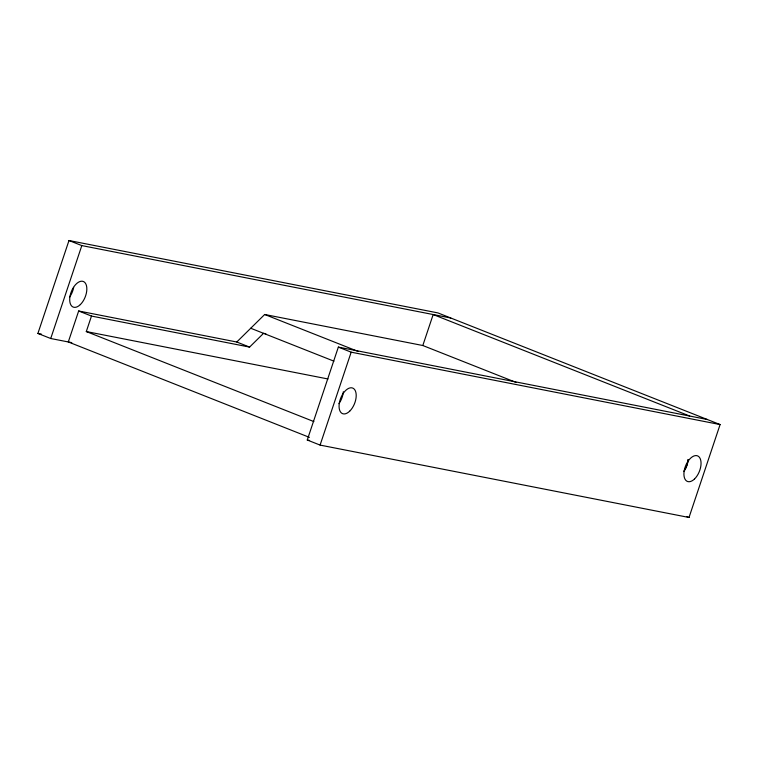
<?xml version="1.0" encoding="UTF-8"?>
<svg xmlns="http://www.w3.org/2000/svg" width="758" height="758" viewBox="0 0 758 758"><rect width="100%" height="100%" fill="white"/><g stroke="black" fill="none" stroke-linecap="round" stroke-linejoin="round"><path stroke-width="1.14" d="M71.773 342.635L50.729 338.513L37.9 333.435L68.987 240.523L437.916 312.912L720.1 424.565L689.013 517.477L320.084 445.088L307.265 440.01L338.352 347.098L707.271 419.487M50.729 338.513L81.817 245.592L450.735 317.99M265.869 333.776L263.557 333.321L249.59 347.088L236.771 342.01L78.661 310.988L68.296 341.953L309.416 437.357M313.888 421.59L86.298 331.549L91.481 316.058L249.59 347.088M320.084 445.088L351.172 352.176L720.1 424.565M236.771 342.01L264.694 314.485L422.812 345.515L433.169 314.542L689.704 416.047M86.298 331.549L328.015 378.981M37.9 333.435L41.377 334.117M307.265 440.01L309.586 440.464M422.812 345.515L516.397 382.544M264.694 314.485L358.288 351.513M68.987 240.523L81.817 245.592M338.352 347.098L351.172 352.176M250.737 328.252L333.927 361.168M686.871 516.634L689.013 517.477M78.661 310.988L91.481 316.058M688.169 459.509A13.767 7.438 -68.4 0 1 684.427 470.5M688.037 459.803A13.312 7.192 -68.4 0 1 683.868 471.353M343.327 391.715A13.767 7.438 -68.4 0 1 338.949 403.644M73.678 287.367A13.767 7.438 -68.4 0 1 69.584 297.07M694.536 478.961A13.767 7.438 -68.4 0 0 698.649 456.506A13.767 7.438 -68.4 0 0 684.247 470.491A13.767 7.438 -68.4 0 0 694.536 478.961M349.694 411.168A13.767 7.438 -68.4 0 0 353.806 388.712A13.767 7.438 -68.4 0 0 339.394 402.706A13.767 7.438 -68.4 0 0 349.694 411.168M80.329 304.593A13.767 7.438 -68.4 0 0 84.441 282.137A13.767 7.438 -68.4 0 0 70.03 296.132A13.767 7.438 -68.4 0 0 80.329 304.593"/></g></svg>
